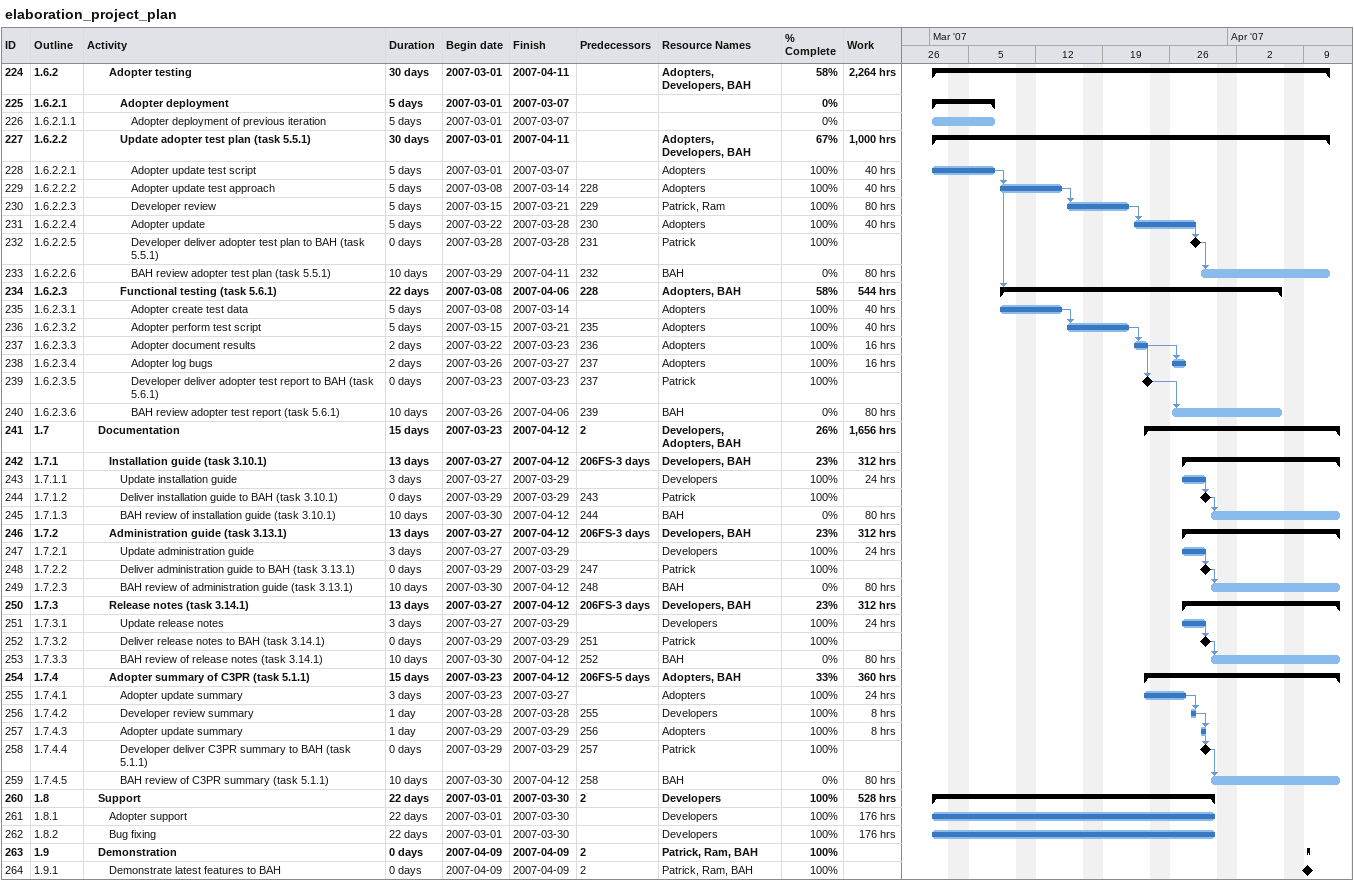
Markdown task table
elaboration_project_plan

| ID | WBS | Task | Duration | Start | Finish | Predecessors | Resources | % complete | Work (h) |
|---|---|---|---|---|---|---|---|---|---|
| 224 | 1.6.2 | **Adopter testing** | 30d | 2007-03-01 | 2007-04-11 |  | Adopters, Developers, BAH | 58 | 2264 |
| 225 | 1.6.2.1 | **Adopter deployment** | 5d | 2007-03-01 | 2007-03-07 |  |  | 0 |  |
| 226 | 1.6.2.1.1 | Adopter deployment of previous iteration | 5d | 2007-03-01 | 2007-03-07 |  |  | 0 |  |
| 227 | 1.6.2.2 | **Update adopter test plan (task 5.5.1)** | 30d | 2007-03-01 | 2007-04-11 |  | Adopters, Developers, BAH | 67 | 1000 |
| 228 | 1.6.2.2.1 | Adopter update test script | 5d | 2007-03-01 | 2007-03-07 |  | Adopters | 100 | 40 |
| 229 | 1.6.2.2.2 | Adopter update test approach | 5d | 2007-03-08 | 2007-03-14 | 228 | Adopters | 100 | 40 |
| 230 | 1.6.2.2.3 | Developer review | 5d | 2007-03-15 | 2007-03-21 | 229 | Patrick, Ram | 100 | 80 |
| 231 | 1.6.2.2.4 | Adopter update | 5d | 2007-03-22 | 2007-03-28 | 230 | Adopters | 100 | 40 |
| 232 | 1.6.2.2.5 | Developer deliver adopter test plan to BAH (task 5.5.1) | 0d | 2007-03-28 | 2007-03-28 | 231 | Patrick | 100 |  |
| 233 | 1.6.2.2.6 | BAH review adopter test plan (task 5.5.1) | 10d | 2007-03-29 | 2007-04-11 | 232 | BAH | 0 | 80 |
| 234 | 1.6.2.3 | **Functional testing (task 5.6.1)** | 22d | 2007-03-08 | 2007-04-06 | 228 | Adopters, BAH | 58 | 544 |
| 235 | 1.6.2.3.1 | Adopter create test data | 5d | 2007-03-08 | 2007-03-14 |  | Adopters | 100 | 40 |
| 236 | 1.6.2.3.2 | Adopter perform test script | 5d | 2007-03-15 | 2007-03-21 | 235 | Adopters | 100 | 40 |
| 237 | 1.6.2.3.3 | Adopter document results | 2d | 2007-03-22 | 2007-03-23 | 236 | Adopters | 100 | 16 |
| 238 | 1.6.2.3.4 | Adopter log bugs | 2d | 2007-03-26 | 2007-03-27 | 237 | Adopters | 100 | 16 |
| 239 | 1.6.2.3.5 | Developer deliver adopter test report to BAH (task 5.6.1) | 0d | 2007-03-23 | 2007-03-23 | 237 | Patrick | 100 |  |
| 240 | 1.6.2.3.6 | BAH review adopter test report (task 5.6.1) | 10d | 2007-03-26 | 2007-04-06 | 239 | BAH | 0 | 80 |
| 241 | 1.7 | **Documentation** | 15d | 2007-03-23 | 2007-04-12 | 2 | Developers, Adopters, BAH | 26 | 1656 |
| 242 | 1.7.1 | **Installation guide (task 3.10.1)** | 13d | 2007-03-27 | 2007-04-12 | 206FS-3d | Developers, BAH | 23 | 312 |
| 243 | 1.7.1.1 | Update installation guide | 3d | 2007-03-27 | 2007-03-29 |  | Developers | 100 | 24 |
| 244 | 1.7.1.2 | Deliver installation guide to BAH (task 3.10.1) | 0d | 2007-03-29 | 2007-03-29 | 243 | Patrick | 100 |  |
| 245 | 1.7.1.3 | BAH review of installation guide (task 3.10.1) | 10d | 2007-03-30 | 2007-04-12 | 244 | BAH | 0 | 80 |
| 246 | 1.7.2 | **Administration guide (task 3.13.1)** | 13d | 2007-03-27 | 2007-04-12 | 206FS-3d | Developers, BAH | 23 | 312 |
| 247 | 1.7.2.1 | Update administration guide | 3d | 2007-03-27 | 2007-03-29 |  | Developers | 100 | 24 |
| 248 | 1.7.2.2 | Deliver administration guide to BAH (task 3.13.1) | 0d | 2007-03-29 | 2007-03-29 | 247 | Patrick | 100 |  |
| 249 | 1.7.2.3 | BAH review of administration guide (task 3.13.1) | 10d | 2007-03-30 | 2007-04-12 | 248 | BAH | 0 | 80 |
| 250 | 1.7.3 | **Release notes (task 3.14.1)** | 13d | 2007-03-27 | 2007-04-12 | 206FS-3d | Developers, BAH | 23 | 312 |
| 251 | 1.7.3.1 | Update release notes | 3d | 2007-03-27 | 2007-03-29 |  | Developers | 100 | 24 |
| 252 | 1.7.3.2 | Deliver release notes to BAH (task 3.14.1) | 0d | 2007-03-29 | 2007-03-29 | 251 | Patrick | 100 |  |
| 253 | 1.7.3.3 | BAH review of release notes (task 3.14.1) | 10d | 2007-03-30 | 2007-04-12 | 252 | BAH | 0 | 80 |
| 254 | 1.7.4 | **Adopter summary of C3PR (task 5.1.1)** | 15d | 2007-03-23 | 2007-04-12 | 206FS-5d | Adopters, BAH | 33 | 360 |
| 255 | 1.7.4.1 | Adopter update summary | 3d | 2007-03-23 | 2007-03-27 |  | Adopters | 100 | 24 |
| 256 | 1.7.4.2 | Developer review summary | 1d | 2007-03-28 | 2007-03-28 | 255 | Developers | 100 | 8 |
| 257 | 1.7.4.3 | Adopter update summary | 1d | 2007-03-29 | 2007-03-29 | 256 | Adopters | 100 | 8 |
| 258 | 1.7.4.4 | Developer deliver C3PR summary to BAH (task 5.1.1) | 0d | 2007-03-29 | 2007-03-29 | 257 | Patrick | 100 |  |
| 259 | 1.7.4.5 | BAH review of C3PR summary (task 5.1.1) | 10d | 2007-03-30 | 2007-04-12 | 258 | BAH | 0 | 80 |
| 260 | 1.8 | **Support** | 22d | 2007-03-01 | 2007-03-30 | 2 | Developers | 100 | 528 |
| 261 | 1.8.1 | Adopter support | 22d | 2007-03-01 | 2007-03-30 |  | Developers | 100 | 176 |
| 262 | 1.8.2 | Bug fixing | 22d | 2007-03-01 | 2007-03-30 |  | Developers | 100 | 176 |
| 263 | 1.9 | **Demonstration** | 0d | 2007-04-09 | 2007-04-09 | 2 | Patrick, Ram, BAH | 100 |  |
| 264 | 1.9.1 | Demonstrate latest features to BAH | 0d | 2007-04-09 | 2007-04-09 | 2 | Patrick, Ram, BAH | 100 |  |
